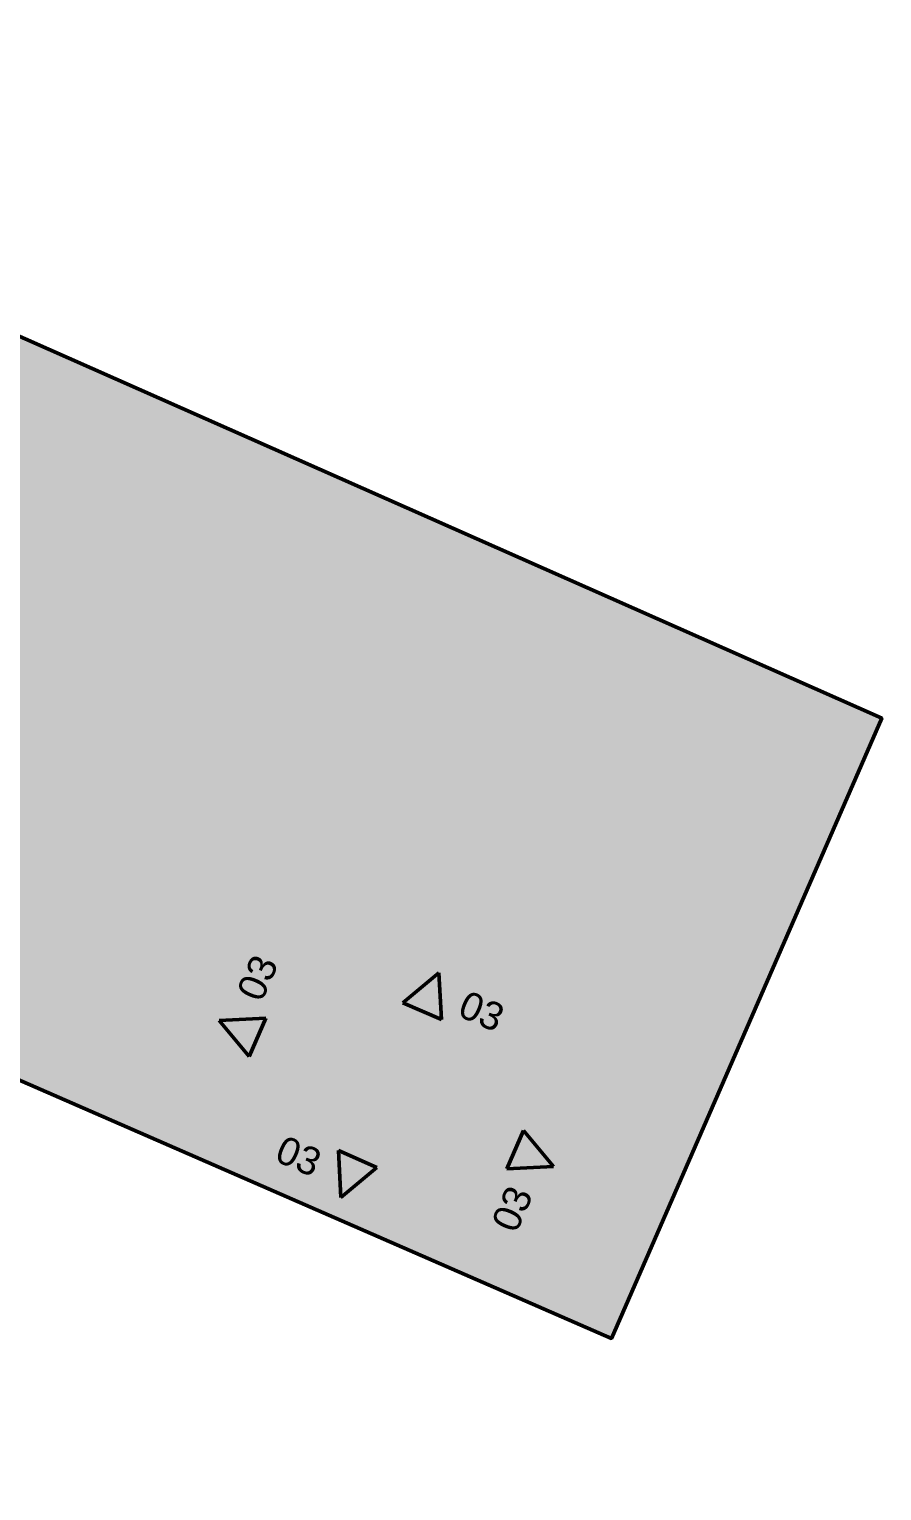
# Model space of a CAD drawing. Header units: millimetres. Extents: x -46169 to 135069, y -86316 to 18123.
# Drawn here: x 44450 to 74924, y -34097 to 18123 of the extents above; entities that cross this region are included whole.
import ezdxf

# ---------------------------------------------------------------- set-up
doc = ezdxf.new("R2010")
doc.units = ezdxf.units.MM
doc.header["$MEASUREMENT"] = 0
doc.layers.add('A-95-MC_Marker_Interior.Marker', color=7, linetype='Continuous')
for name, color, linetype, lineweight, true_color in [('A-95-MC_Marker_Interior.Marker_Pen_No__25', 7, 'Continuous', 50, 0x2a2a2a), ('A-95-P_Building_Outline_Elevations_Pen_No__242', 7, 'Continuous', 13, 0xeda42a), ('A-95-P_Building_Outline_Elevations_Pen_No__28', 7, 'Continuous', 50, 0x2a2a2a)]:
    doc.layers.add(name, color=color, linetype=linetype, lineweight=lineweight, true_color=true_color)
doc.layers.add('A-95-MC_Marker_Interior.Marker_Pen_No__3', color=7, linetype='Continuous', lineweight=18)
doc.layers.add('A-95-P_Building_Outline_Elevations_Pen_No__22', color=8, linetype='Continuous', lineweight=50)
doc.styles.add('GENERATED_STYLE_2', font='')
doc.styles.get('GENERATED_STYLE_2').set_extended_font_data('Arial')

# ---------------------------------------------------------------- blocks, each defined once
blk = doc.blocks.new('Interior Elevation_6_1', base_point=(64855, -19737))
at = {"layer": 'A-95-MC_Marker_Interior.Marker_Pen_No__25', "linetype": 'Continuous'}
for points in [[(59183, -17263), (57808, -16663), (59095, -15588)], [(52910, -17208), (52310, -18583), (51235, -17296)], [(61517, -22598), (62117, -21223), (63192, -22510)], [(55505, -21944), (56880, -22543), (55593, -23618)]]:
    blk.add_hatch(color=256, dxfattribs=at).paths.add_polyline_path(points)
for p, q in [((57808, -16663), (59095, -15588)), ((59095, -15588), (59183, -17263)), ((59183, -17263), (57808, -16663)), ((51235, -17296), (52910, -17208)), ((52910, -17208), (52310, -18583)), ((52310, -18583), (51235, -17296)), ((61517, -22598), (62117, -21223)), ((62117, -21223), (63192, -22510)), ((55593, -23618), (55505, -21944)), ((55505, -21944), (56880, -22543)), ((56880, -22543), (55593, -23618)), ((63192, -22510), (61517, -22598))]:
    blk.add_line(p, q, dxfattribs=at)
at = {"layer": 'A-95-MC_Marker_Interior.Marker_Pen_No__3', "char_height": 1000, "attachment_point": 9, "style": 'GENERATED_STYLE_2'}
for insert, rotation in [((53388, -15261), 66.4404), ((61129, -17741), 336.4404), ((54589, -22919), 336.4404), ((62492, -23514), 66.4404)]:
    blk.add_mtext('\\A1;{\\fArial|b0|i0|c0|p34;03}', dxfattribs=dict(at, insert=insert, rotation=rotation))

msp = doc.modelspace()

# ---------------------------------------------------------------- hatches: boundary and pattern name
at = {"layer": 'A-95-P_Building_Outline_Elevations_Pen_No__22', "linetype": 'Continuous'}
msp.add_hatch(color=256, dxfattribs=at).paths.add_polyline_path([(74924, -6493), (65260, -28655), (-80, -166), (10755, 9886), (14860, 8122), (19171, 17819)])
at = {"layer": 'A-95-P_Building_Outline_Elevations_Pen_No__242', "linetype": 'Continuous'}
msp.add_hatch(color=256, dxfattribs=at).paths.add_polyline_path([(-45057, -52842, 0.038132), (-45256, -59291, 0.030654), (-44658, -64479), (-44395, -64449, -0.020234), (-44928, -60059), (-42300, -61236, 0.017065), (-41906, -64257, 0.08541), (-40870, -67159, 0.157807), (-38080, -69687, 0.413736), (-269, -54745), (-1203, -54337), (1084, -49093), (12592, -54105), (22461, -31473), (11338, -26624), (19209, -8574), (65260, -28655), (74924, -6493), (19297, 18123), (19144, 17830), (-98, -155), (403, -373), (-2152, -2756), (-2173, -2734), (-11024, -11006), (-11270, -10741), (-18238, -17226), (-17527, -17990), (-21337, -26580), (-26012, -24477), (-35791, -33615, 0.170708)])

# ---------------------------------------------------------------- linework, layer by layer
at = {"layer": 'A-95-P_Building_Outline_Elevations_Pen_No__28', "linetype": 'Continuous', "flags": 128}
msp.add_lwpolyline([(19209, -8574), (65260, -28655), (74924, -6493), (19297, 18123)], dxfattribs=at)

# ---------------------------------------------------------------- block references
at = {"layer": 'A-95-MC_Marker_Interior.Marker', "lineweight": 0}
msp.add_blockref('Interior Elevation_6_1', (64855, -19737), dxfattribs=at)

doc.saveas('drawing.dxf')
